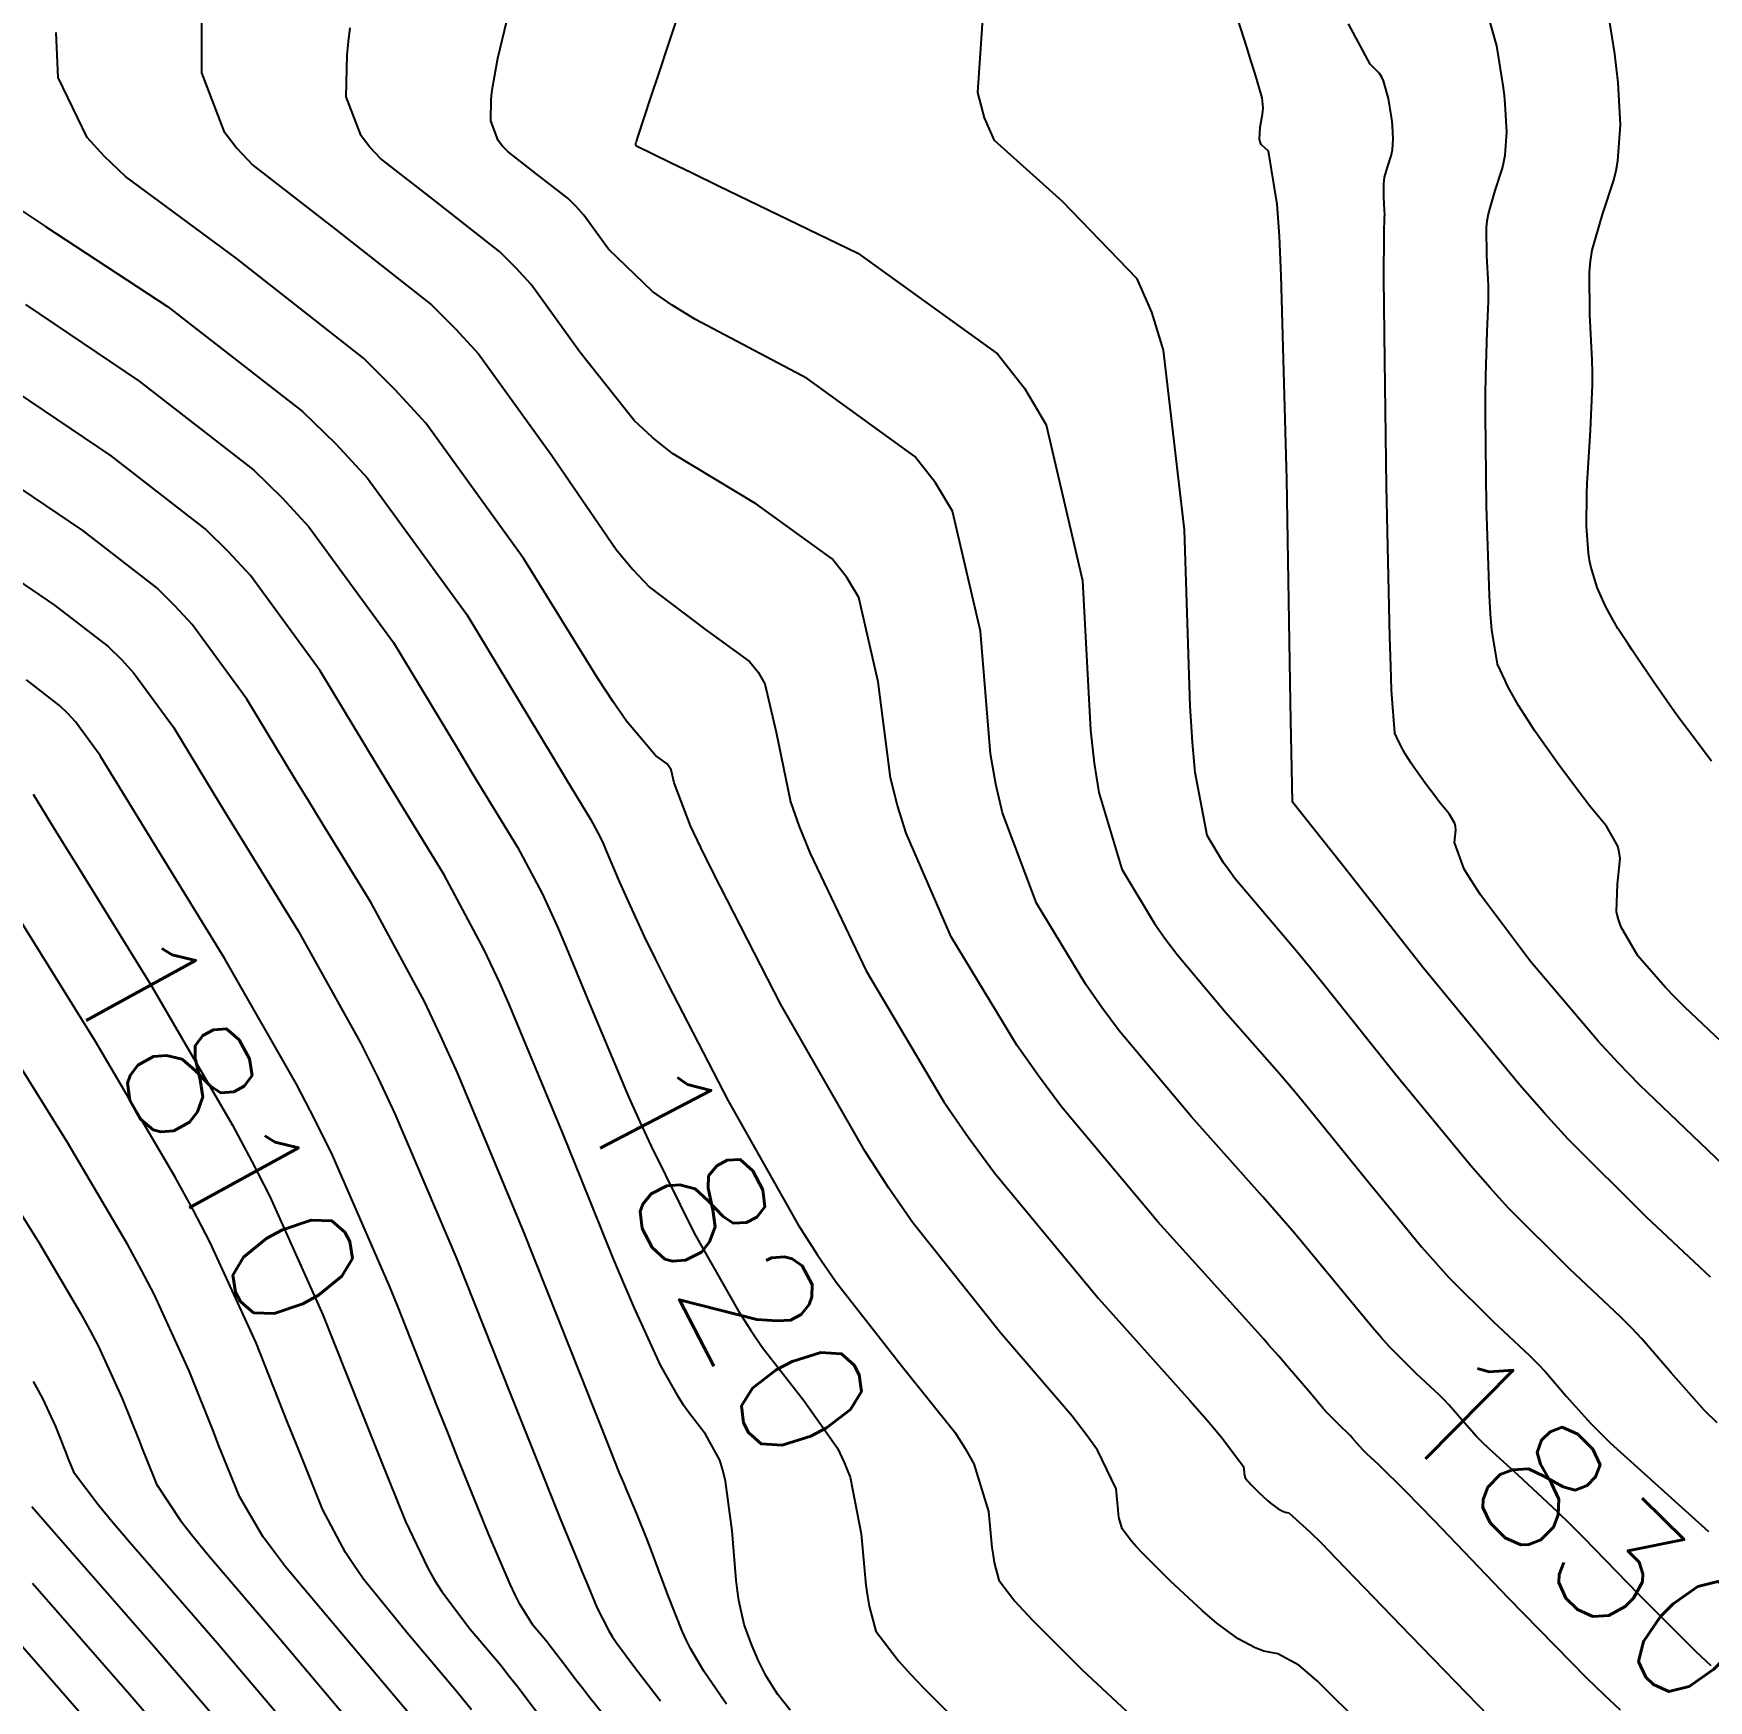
# Model space of a CAD drawing. Header units: metres. Extents: x 837475 to 838479, y 1189012 to 1191015.
# Drawn here: x 838061.6 to 838112.7, y 1189092.6 to 1189143.4 of the extents above; entities that cross this region are included whole.
import ezdxf

# ---------------------------------------------------------------- set-up
doc = ezdxf.new("R2010")
doc.units = ezdxf.units.M
doc.header["$LTSCALE"] = 0.3
doc.layers.add('COTAS 10', color=1, linetype='Continuous')
doc.layers.add('COTAS INT', color=252, linetype='Continuous')
doc.styles.get("Standard").update_dxf_attribs({"font": 'simplex.shx'})

msp = doc.modelspace()

# ---------------------------------------------------------------- linework, layer by layer
at = {"layer": 'COTAS 10'}
for points, elevation in [([(838113.217, 1189112.516), (838111.929, 1189113.729), (838111.624, 1189114.036), (838111.34, 1189114.331), (838110.502, 1189115.292), (838109.985, 1189116.164), (838109.904, 1189116.402), (838109.85, 1189116.638), (838109.883, 1189117.481), (838109.958, 1189118.259), (838109.932, 1189118.454), (838109.886, 1189118.64), (838109.548, 1189119.241), (838109.038, 1189119.859), (838108.882, 1189120.057), (838108.721, 1189120.266), (838108.087, 1189121.118), (838107.49, 1189121.958), (838107.351, 1189122.16), (838107.224, 1189122.349), (838106.86, 1189122.92), (838106.588, 1189123.409), (838106.519, 1189123.545), (838106.451, 1189123.682), (838106.227, 1189124.182), (838106.049, 1189125.227), (838106.01, 1189125.707), (838105.976, 1189126.27), (838105.892, 1189128.994), (838105.861, 1189131.796), (838105.861, 1189132.409), (838105.865, 1189132.952), (838105.909, 1189134.321), (838105.948, 1189135.226), (838105.949, 1189135.476), (838105.946, 1189135.725), (838105.897, 1189136.622), (838105.889, 1189137.472), (838105.911, 1189137.691), (838105.945, 1189137.904), (838106.153, 1189138.617), (838106.377, 1189139.297), (838106.419, 1189139.49), (838106.453, 1189139.684), (838106.507, 1189140.4), (838106.46, 1189141.243), (838106.431, 1189141.518), (838106.395, 1189141.811), (838106.204, 1189143.016), (838105.876, 1189144.165)], 1840), ([(838112.736, 1189093.663), (838112.288, 1189094.078), (838110.538, 1189095.826), (838108.846, 1189097.568), (838108.434, 1189097.979), (838108.046, 1189098.359), (838106.849, 1189099.472), (838105.956, 1189100.284), (838105.759, 1189100.474), (838105.584, 1189100.649), (838105.135, 1189101.154), (838104.738, 1189101.616), (838104.596, 1189101.764), (838104.44, 1189101.921), (838103.759, 1189102.561), (838102.926, 1189103.391), (838102.673, 1189103.668), (838102.411, 1189103.966), (838101.387, 1189105.21), (838101.207, 1189105.428), (838100.038, 1189106.842), (838099.572, 1189107.384), (838099.065, 1189107.964), (838096.9, 1189110.385), (838094.699, 1189113.011), (838094.17, 1189113.721), (838093.675, 1189114.424), (838092.179, 1189116.9), (838091.143, 1189119.648), (838090.94, 1189120.522), (838090.772, 1189121.446), (838090.467, 1189125.189), (838089.615, 1189128.841), (838089.103, 1189129.706), (838088.471, 1189130.509), (838085.189, 1189132.88), (838081.788, 1189134.677), (838081.08, 1189135.117), (838080.474, 1189135.533), (838079.132, 1189136.824), (838078.38, 1189137.864), (838078.147, 1189138.121), (838077.902, 1189138.365), (838076.925, 1189139.132), (838076.075, 1189139.792), (838075.911, 1189139.967), (838075.777, 1189140.14), (838075.548, 1189140.737), (838075.564, 1189141.381), (838075.584, 1189141.583), (838075.61, 1189141.795), (838075.763, 1189142.647), (838076.034, 1189143.781)], 1830), ([(838061.375, 1189135.14), (838064.837, 1189132.806), (838068.33, 1189130.091), (838069.193, 1189129.247), (838070.01, 1189128.363), (838072.586, 1189124.837), (838074.553, 1189121.577), (838074.986, 1189120.861), (838075.371, 1189120.227), (838076.359, 1189118.609), (838077.113, 1189117.195), (838077.351, 1189116.688), (838077.601, 1189116.132), (838077.853, 1189115.527), (838078.609, 1189113.707), (838079.754, 1189110.982), (838080.09, 1189110.236), (838080.435, 1189109.494), (838081.751, 1189106.848), (838083.097, 1189104.472), (838083.461, 1189103.901), (838083.821, 1189103.367), (838085.091, 1189101.751), (838086.115, 1189100.293), (838086.321, 1189099.858), (838086.494, 1189099.41), (838086.638, 1189098.681), (838086.835, 1189097.682), (838086.977, 1189096.122), (838087.024, 1189095.781), (838087.073, 1189095.479), (838087.279, 1189094.714), (838087.968, 1189093.81), (838088.323, 1189093.419), (838088.749, 1189092.969), (838090.879, 1189090.837)], 1820), ([(838061.606, 1189120.219), (838062.149, 1189119.335), (838062.525, 1189118.724), (838062.976, 1189117.994), (838065.223, 1189114.356), (838067.684, 1189110.133), (838068.27, 1189109.033), (838068.815, 1189107.964), (838070.436, 1189104.356), (838070.751, 1189103.565), (838071.644, 1189101.315), (838071.928, 1189100.604), (838072.189, 1189099.95), (838072.951, 1189098.062), (838073.629, 1189096.636), (838073.837, 1189096.273), (838074.055, 1189095.925), (838074.918, 1189094.783), (838075.851, 1189093.678), (838076.113, 1189093.352), (838076.377, 1189093.018), (838077.343, 1189091.739)], 1810), ([(838068.914, 1189090.02), (838065.298, 1189094.245), (838062.161, 1189097.819), (838061.561, 1189098.504)], 1800)]:
    msp.add_lwpolyline(points, dxfattribs=dict(at, elevation=elevation))
at = {"layer": 'COTAS INT'}
for points, elevation in [([(838082.481, 1189147.67), (838080.954, 1189143.057), (838080.659, 1189142.167), (838080.42, 1189141.445), (838080.021, 1189140.235), (838079.991, 1189140.139), (838079.985, 1189140.119), (838079.979, 1189140.102), (838079.968, 1189140.063), (838079.963, 1189140.045), (838079.961, 1189140.037), (838079.958, 1189140.026), (838079.957, 1189140.018), (838079.956, 1189140.016), (838079.956, 1189140.007), (838079.958, 1189140.001), (838079.96, 1189140), (838079.961, 1189139.998), (838079.979, 1189139.984), (838079.984, 1189139.979), (838079.991, 1189139.969), (838081.029, 1189139.462), (838081.681, 1189139.146), (838082.49, 1189138.755), (838086.731, 1189136.708), (838090.988, 1189133.631), (838091.808, 1189132.591), (838092.473, 1189131.468), (838093.578, 1189126.731), (838093.817, 1189122.174), (838093.936, 1189121.165), (838094.077, 1189120.266), (838094.777, 1189117.93), (838095.776, 1189116.277), (838096.107, 1189115.807), (838096.46, 1189115.333), (838097.93, 1189113.579), (838099.578, 1189111.706), (838100.045, 1189111.156), (838100.515, 1189110.593), (838102.248, 1189108.447), (838103.133, 1189107.373), (838103.909, 1189106.429), (838104.334, 1189105.947), (838104.743, 1189105.498), (838106.094, 1189104.152), (838107.197, 1189103.115), (838107.45, 1189102.86), (838107.681, 1189102.62), (838108.324, 1189101.87), (838109.052, 1189101.052), (838109.335, 1189100.769), (838109.655, 1189100.461), (838111.104, 1189099.144), (838112.651, 1189097.752)], 1832), ([(838112.912, 1189101.063), (838112.52, 1189101.455), (838111.513, 1189102.587), (838110.624, 1189103.624), (838110.305, 1189103.956), (838109.955, 1189104.308), (838108.429, 1189105.743), (838106.561, 1189107.604), (838105.994, 1189108.225), (838105.407, 1189108.892), (838103.11, 1189111.683), (838100.992, 1189114.343), (838100.517, 1189114.928), (838100.092, 1189115.447), (838098.96, 1189116.774), (838098.221, 1189117.655), (838098.044, 1189117.893), (838097.878, 1189118.129), (838097.376, 1189118.96), (838097.011, 1189120.883), (838096.932, 1189121.808), (838096.862, 1189122.903), (838096.689, 1189128.273), (838096.05, 1189133.748), (838095.686, 1189134.909), (838095.242, 1189135.917), (838092.965, 1189138.273), (838090.899, 1189140.134), (838090.589, 1189140.829), (838090.391, 1189141.603), (838090.622, 1189145.045)], 1834), ([(838112.712, 1189105.502), (838110.764, 1189107.334), (838108.378, 1189109.711), (838107.655, 1189110.504), (838106.905, 1189111.356), (838103.971, 1189114.919), (838101.468, 1189118.094), (838100.605, 1189119.188), (838099.99, 1189119.968), (838099.982, 1189119.977), (838099.981, 1189119.979), (838099.979, 1189119.981), (838099.974, 1189119.99), (838099.945, 1189121.501), (838099.928, 1189122.451), (838099.907, 1189123.632), (838099.799, 1189129.815), (838099.634, 1189136.025), (838099.576, 1189137.222), (838099.514, 1189138.193), (838099.246, 1189139.815), (838099.025, 1189140.014), (838098.992, 1189140.089), (838098.97, 1189140.172), (838098.995, 1189140.541), (838099.067, 1189140.935), (838099.075, 1189141.033), (838099.079, 1189141.128), (838099.05, 1189141.431), (838098.834, 1189142.171), (838098.719, 1189142.541), (838098.581, 1189142.982), (838097.884, 1189145.17)], 1836), ([(838112.74, 1189121.226), (838111.998, 1189122.206), (838111.805, 1189122.469), (838111.617, 1189122.728), (838110.981, 1189123.634), (838110.448, 1189124.421), (838110.324, 1189124.605), (838110.211, 1189124.775), (838109.89, 1189125.268), (838109.64, 1189125.701), (838109.571, 1189125.833), (838109.503, 1189125.971), (838109.262, 1189126.513), (838109.067, 1189127.152), (838109.028, 1189127.35), (838108.996, 1189127.558), (838108.938, 1189128.387), (838108.946, 1189129.376), (838108.957, 1189129.684), (838108.971, 1189130.007), (838109.052, 1189131.3), (838109.112, 1189132.687), (838109.113, 1189133.069), (838109.108, 1189133.451), (838109.033, 1189134.825), (838109.021, 1189136.127), (838109.056, 1189136.463), (838109.106, 1189136.79), (838109.426, 1189137.882), (838109.768, 1189138.923), (838109.834, 1189139.218), (838109.886, 1189139.516), (838109.969, 1189140.612), (838109.897, 1189141.905), (838109.852, 1189142.326), (838109.796, 1189142.774), (838109.504, 1189144.62)], 1842), ([(838066.732, 1189143.891), (838066.733, 1189142.196), (838067.414, 1189140.417), (838067.813, 1189139.903), (838068.303, 1189139.38), (838070.835, 1189137.414), (838073.746, 1189135.127), (838074.476, 1189134.401), (838075.173, 1189133.635), (838077.414, 1189130.534), (838079.365, 1189127.674), (838079.88, 1189127.06), (838080.383, 1189126.523), (838082.105, 1189125.225), (838083.436, 1189124.263), (838083.693, 1189123.937), (838083.9, 1189123.586), (838084.246, 1189122.105), (838084.683, 1189119.988), (838084.948, 1189119.236), (838085.276, 1189118.413), (838086.982, 1189114.84), (838089.355, 1189110.849), (838090.104, 1189109.761), (838090.893, 1189108.68), (838094.074, 1189104.84), (838096.844, 1189101.751), (838097.374, 1189101.143), (838097.801, 1189100.643), (838098.485, 1189099.733), (838098.502, 1189099.554), (838098.507, 1189099.515), (838098.513, 1189099.48), (838098.536, 1189099.392), (838098.616, 1189099.288), (838098.657, 1189099.243), (838098.706, 1189099.191), (838098.951, 1189098.946), (838099.221, 1189098.694), (838099.286, 1189098.637), (838099.346, 1189098.587), (838099.529, 1189098.453), (838099.674, 1189098.376), (838099.712, 1189098.361), (838099.748, 1189098.348), (838099.868, 1189098.325), (838100.504, 1189097.748), (838100.865, 1189097.386), (838101.306, 1189096.937), (838103.569, 1189094.583), (838105.953, 1189092.128)], 1826), ([(838109.972, 1189092.307), (838109.479, 1189092.77), (838108.936, 1189093.296), (838106.556, 1189095.727), (838104.3, 1189098.082), (838103.836, 1189098.561), (838103.442, 1189098.965), (838102.595, 1189099.8), (838102.256, 1189100.108), (838102.182, 1189100.18), (838102.116, 1189100.246), (838101.945, 1189100.437), (838101.795, 1189100.612), (838101.741, 1189100.668), (838101.682, 1189100.728), (838101.424, 1189100.97), (838101.109, 1189101.285), (838101.013, 1189101.39), (838100.914, 1189101.503), (838100.525, 1189101.974), (838099.825, 1189102.787), (838099.561, 1189103.092), (838099.246, 1189103.447), (838099.099, 1189103.612), (838098.552, 1189104.223), (838095.87, 1189107.191), (838092.938, 1189110.689), (838092.233, 1189111.635), (838091.574, 1189112.572), (838089.58, 1189115.87), (838088.21, 1189119.03), (838087.944, 1189119.879), (838087.728, 1189120.717), (838087.357, 1189123.647), (838086.758, 1189126.213), (838086.398, 1189126.822), (838085.953, 1189127.386), (838083.647, 1189129.053), (838081.085, 1189130.6), (838080.48, 1189131.089), (838079.92, 1189131.603), (838078.273, 1189133.679), (838076.777, 1189135.75), (838076.311, 1189136.261), (838075.824, 1189136.746), (838073.88, 1189138.273), (838072.189, 1189139.586), (838071.862, 1189139.935), (838071.595, 1189140.278), (838071.141, 1189141.467), (838071.172, 1189142.748), (838071.211, 1189143.15), (838071.264, 1189143.572)], 1828), ([(838113.099, 1189108.924), (838110.562, 1189111.352), (838109.913, 1189112.024), (838109.288, 1189112.696), (838107.224, 1189115.121), (838105.708, 1189117.152), (838105.427, 1189117.576), (838105.207, 1189117.939), (838104.916, 1189118.747), (838104.954, 1189119.134), (838104.941, 1189119.231), (838104.918, 1189119.323), (838104.75, 1189119.622), (838104.496, 1189119.93), (838104.419, 1189120.028), (838104.339, 1189120.132), (838104.023, 1189120.556), (838103.726, 1189120.974), (838103.657, 1189121.074), (838103.594, 1189121.168), (838103.413, 1189121.453), (838103.278, 1189121.696), (838103.243, 1189121.764), (838103.209, 1189121.832), (838103.098, 1189122.081), (838102.996, 1189123.386), (838102.969, 1189124.121), (838102.941, 1189125.017), (838102.845, 1189129.6), (838102.776, 1189134.217), (838102.765, 1189135.135), (838102.759, 1189135.896), (838102.766, 1189137.342), (838102.784, 1189137.765), (838102.785, 1189137.882), (838102.783, 1189137.999), (838102.76, 1189138.419), (838102.757, 1189138.817), (838102.767, 1189138.919), (838102.783, 1189139.019), (838102.88, 1189139.353), (838102.985, 1189139.671), (838103.005, 1189139.761), (838103.021, 1189139.852), (838103.046, 1189140.187), (838103.024, 1189140.582), (838103.01, 1189140.711), (838102.993, 1189140.848), (838102.904, 1189141.412), (838102.751, 1189141.949), (838102.693, 1189142.07), (838102.629, 1189142.177), (838102.343, 1189142.463), (838101.686, 1189143.69)], 1838), ([(838102.139, 1189091.803), (838100.738, 1189093.195), (838100.437, 1189093.462), (838100.173, 1189093.678), (838099.53, 1189094.032), (838099.102, 1189094.113), (838098.973, 1189094.158), (838098.84, 1189094.212), (838098.32, 1189094.488), (838097.67, 1189094.963), (838097.454, 1189095.143), (838097.223, 1189095.344), (838096.26, 1189096.243), (838095.387, 1189097.117), (838095.212, 1189097.302), (838095.067, 1189097.462), (838094.784, 1189097.832), (838094.7, 1189098.146), (838094.679, 1189098.27), (838094.66, 1189098.41), (838094.602, 1189099.05), (838094.032, 1189100.232), (838093.69, 1189100.715), (838093.268, 1189101.265), (838091.08, 1189103.811), (838088.405, 1189107.159), (838087.676, 1189108.216), (838086.953, 1189109.328), (838084.383, 1189113.811), (838082.342, 1189117.795), (838081.952, 1189118.593), (838081.638, 1189119.259), (838081.135, 1189120.563), (838081.043, 1189120.959), (838080.987, 1189121.053), (838080.919, 1189121.14), (838080.563, 1189121.397), (838079.68, 1189122.445), (838079.279, 1189123.031), (838078.811, 1189123.745), (838076.555, 1189127.389), (838073.57, 1189131.521), (838072.641, 1189132.541), (838071.669, 1189133.508), (838067.79, 1189136.555), (838064.424, 1189139.04), (838063.775, 1189139.652), (838063.248, 1189140.232), (838062.369, 1189142.053), (838062.307, 1189143.425)], 1824), ([(838061.219, 1189138.025), (838061.983, 1189137.513), (838065.696, 1189135.08), (838069.809, 1189131.884), (838070.825, 1189130.89), (838071.788, 1189129.849), (838074.822, 1189125.696), (838077.033, 1189122.026), (838077.478, 1189121.289), (838077.85, 1189120.673), (838078.586, 1189119.46), (838078.879, 1189118.91), (838078.971, 1189118.714), (838079.068, 1189118.498), (838079.46, 1189117.556), (838079.9, 1189116.595), (838080.226, 1189115.882), (838080.56, 1189115.204), (838080.947, 1189114.433), (838082.781, 1189110.877), (838084.919, 1189107.103), (838085.497, 1189106.195), (838086.069, 1189105.347), (838086.982, 1189104.186), (838088.085, 1189102.781), (838089.692, 1189100.779), (838090.005, 1189100.287), (838090.263, 1189099.821), (838090.718, 1189098.366), (838090.819, 1189097.266), (838090.851, 1189097.026), (838090.886, 1189096.812), (838091.031, 1189096.273), (838091.517, 1189095.636), (838091.768, 1189095.361), (838092.068, 1189095.043), (838093.57, 1189093.54), (838095.225, 1189091.994)], 1822), ([(838084.673, 1189092.309), (838084.288, 1189092.797), (838084.029, 1189093.209), (838083.965, 1189093.32), (838083.903, 1189093.431), (838083.709, 1189093.819), (838083.535, 1189094.219), (838083.487, 1189094.338), (838083.439, 1189094.459), (838083.267, 1189094.924), (838083.107, 1189095.656), (838083.066, 1189095.945), (838083.027, 1189096.273), (838082.9, 1189097.772), (838082.705, 1189099.286), (838082.624, 1189099.623), (838082.531, 1189099.925), (838082.096, 1189100.721), (838081.573, 1189101.386), (838081.425, 1189101.606), (838081.275, 1189101.841), (838080.721, 1189102.82), (838079.923, 1189104.556), (838079.62, 1189105.268), (838079.281, 1189106.082), (838078.313, 1189108.483), (838077.758, 1189109.857), (838076.134, 1189113.766), (838075.82, 1189114.467), (838075.731, 1189114.662), (838075.348, 1189115.479), (838074.131, 1189117.758), (838072.892, 1189119.78), (838072.494, 1189120.434), (838072.072, 1189121.129), (838070.351, 1189123.978), (838068.232, 1189126.878), (838067.56, 1189127.605), (838066.85, 1189128.299), (838063.978, 1189130.531), (838061.107, 1189132.472)], 1818), ([(838082.734, 1189092.491), (838082.549, 1189092.758), (838082.036, 1189093.496), (838081.632, 1189094.193), (838081.515, 1189094.435), (838081.395, 1189094.698), (838080.947, 1189095.826), (838080.52, 1189096.974), (838080.415, 1189097.25), (838080.314, 1189097.508), (838079.998, 1189098.289), (838079.746, 1189098.888), (838079.685, 1189099.031), (838079.63, 1189099.165), (838079.464, 1189099.567), (838078.933, 1189100.899), (838078.647, 1189101.619), (838078.302, 1189102.491), (838076.551, 1189106.908), (838074.535, 1189111.732), (838074.022, 1189112.862), (838073.527, 1189113.901), (838071.904, 1189116.908), (838070.413, 1189119.333), (838070.001, 1189120.007), (838069.591, 1189120.68), (838068.115, 1189123.119), (838066.454, 1189125.392), (838065.927, 1189125.962), (838065.371, 1189126.506), (838063.119, 1189128.257), (838060.868, 1189129.778)], 1816), ([(838060.629, 1189127.084), (838062.259, 1189125.982), (838063.891, 1189124.714), (838064.294, 1189124.32), (838064.676, 1189123.907), (838065.88, 1189122.259), (838067.11, 1189120.232), (838067.509, 1189119.579), (838067.934, 1189118.887), (838069.677, 1189116.057), (838071.58, 1189112.645), (838072.105, 1189111.585), (838072.628, 1189110.476), (838074.513, 1189106.057), (838076.141, 1189101.955), (838076.503, 1189101.045), (838076.827, 1189100.234), (838077.676, 1189098.124), (838078.211, 1189096.816), (838078.336, 1189096.511), (838078.452, 1189096.231), (838078.79, 1189095.423), (838079.132, 1189094.752), (838079.251, 1189094.558), (838079.381, 1189094.36), (838079.937, 1189093.613), (838080.716, 1189092.596)], 1814), ([(838079.368, 1189091.695), (838078.53, 1189092.739), (838078.34, 1189092.979), (838078.169, 1189093.198), (838077.702, 1189093.811), (838077.359, 1189094.264), (838077.266, 1189094.383), (838077.173, 1189094.499), (838076.842, 1189094.891), (838076.434, 1189095.546), (838076.293, 1189095.827), (838076.139, 1189096.151), (838075.48, 1189097.683), (838074.57, 1189099.941), (838074.257, 1189100.722), (838073.918, 1189101.572), (838072.702, 1189104.636), (838072.475, 1189105.206), (838070.722, 1189109.22), (838070.187, 1189110.309), (838069.632, 1189111.389), (838067.45, 1189115.206), (838065.455, 1189118.44), (838065.017, 1189119.152), (838064.629, 1189119.783), (838063.673, 1189121.354), (838063.644, 1189121.4), (838062.898, 1189122.421), (838062.661, 1189122.677), (838062.412, 1189122.922), (838061.4, 1189123.707)], 1812), ([(838074.96, 1189092.321), (838074.529, 1189092.857), (838072.994, 1189094.676), (838071.676, 1189096.304), (838071.382, 1189096.719), (838071.119, 1189097.12), (838070.421, 1189098.44), (838069.809, 1189099.96), (838069.598, 1189100.486), (838069.37, 1189101.058), (838068.8, 1189102.494), (838068.398, 1189103.505), (838066.986, 1189106.582), (838066.481, 1189107.551), (838065.925, 1189108.572), (838063.505, 1189112.681), (838061.243, 1189116.335)], 1808), ([(838073.207, 1189092.036), (838071.07, 1189094.568), (838069.298, 1189096.683), (838068.927, 1189097.166), (838068.608, 1189097.604), (838067.892, 1189098.819), (838067.428, 1189099.97), (838067.268, 1189100.368), (838067.096, 1189100.801), (838066.36, 1189102.654), (838065.291, 1189104.984), (838064.908, 1189105.718), (838064.487, 1189106.491), (838062.654, 1189109.603), (838060.781, 1189112.612)], 1806), ([(838060.32, 1189108.889), (838061.803, 1189106.525), (838063.049, 1189104.411), (838063.335, 1189103.886), (838063.595, 1189103.387), (838064.321, 1189101.803), (838064.821, 1189100.545), (838064.939, 1189100.25), (838065.047, 1189099.979), (838065.362, 1189099.197), (838066.098, 1189098.089), (838066.472, 1189097.612), (838066.919, 1189097.061), (838069.146, 1189094.46), (838071.885, 1189091.215)], 1804), ([(838061.611, 1189102.33), (838061.762, 1189102.053), (838061.899, 1189101.789), (838062.283, 1189100.953), (838062.547, 1189100.288), (838062.609, 1189100.132), (838062.666, 1189099.989), (838062.833, 1189099.576), (838063.588, 1189098.573), (838064.017, 1189098.058), (838064.54, 1189097.44), (838067.222, 1189094.353), (838070.414, 1189090.598)], 1802), ([(838061.591, 1189096.176), (838064.555, 1189092.793), (838067.851, 1189088.945)], 1798), ([(838063.973, 1189091.158), (838061.267, 1189094.256)], 1796)]:
    msp.add_lwpolyline(points, dxfattribs=dict(at, elevation=elevation))

# ---------------------------------------------------------------- texts
at = {"layer": 'COTAS 10', "char_height": 3.8, "attachment_point": 7}
for s, insert, rotation in [('1810', (838062.361, 1189114.898, 1810), 298.7739), ('1820', (838078.057, 1189111.027, 1820), 297.547), ('1830', (838102.753, 1189101.225, 1830), 315.2936)]:
    msp.add_mtext(s, dxfattribs=dict(at, insert=insert, rotation=rotation))

doc.saveas('drawing.dxf')
